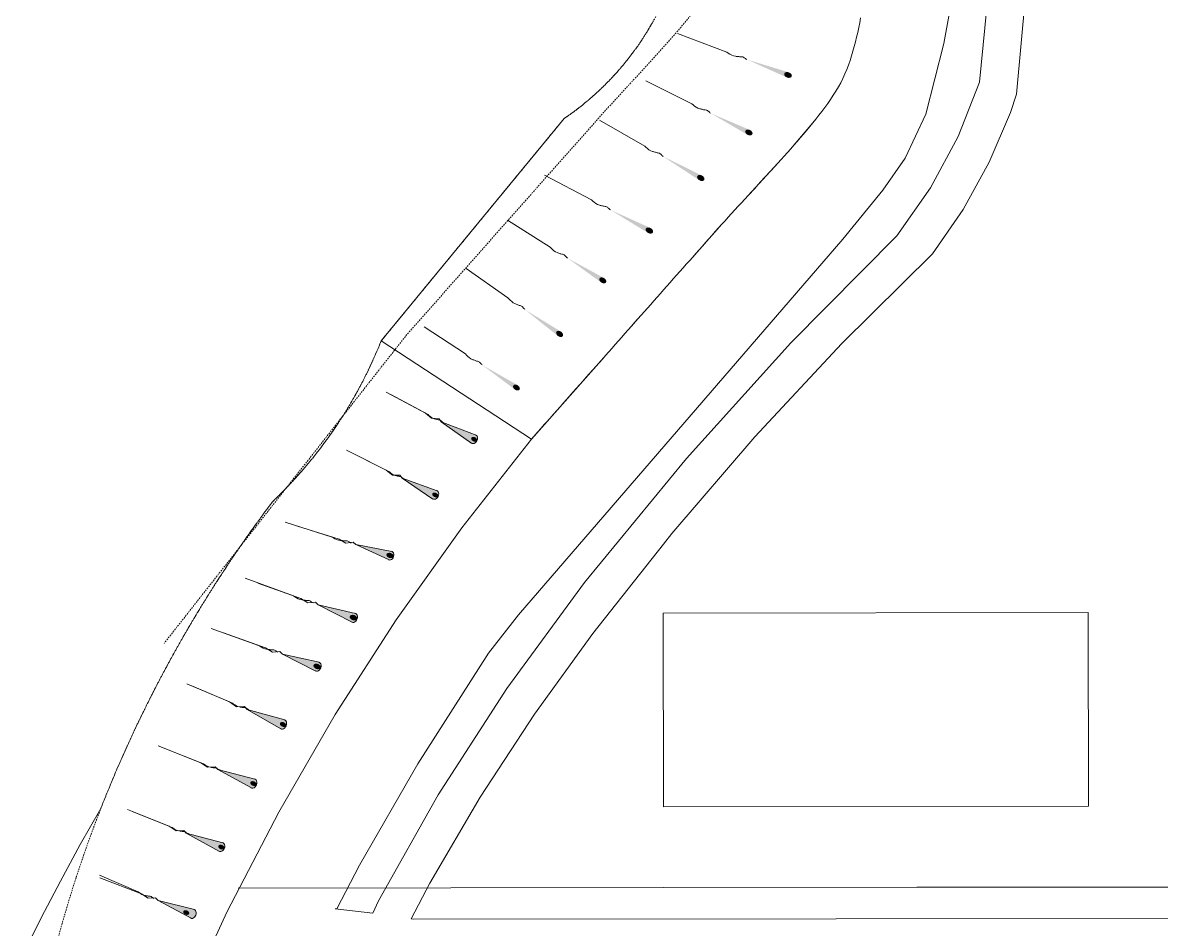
# Model space of a CAD drawing. Header units: millimetres. Extents: x 833924389 to 835767163, y 817400000 to 818811854.
# Drawn here: x 833957272 to 834027450, y 818152864 to 818208747 of the extents above; entities that cross this region are included whole.
import ezdxf

# ---------------------------------------------------------------- set-up
doc = ezdxf.new("R2010")
doc.units = ezdxf.units.MM
doc.header["$LTSCALE"] = 10
doc.header["$MEASUREMENT"] = 0
doc.linetypes.add('DGN Style 2', pattern=[15.39188, 9.235128, -6.156752])
doc.layers.add('01_Base_Plan', color=5, linetype='Continuous', lineweight=5)

# ---------------------------------------------------------------- blocks, each defined once
blk = doc.blocks.new('SLOPE_2')
at = {"linetype": 'ByBlock', "lineweight": -2}
h = blk.add_hatch(color=0, dxfattribs=at)
edge = h.paths.add_edge_path()
edge.add_ellipse((0.3, 0.005), major_axis=(0, 0.41), ratio=0.731707, start_angle=358.84129, end_angle=551.22432)
edge.add_line((0.358, -0.397), (3.584, 0.004))
edge.add_line((3.584, 0.004), (0.349, 0.41))
edge.add_line((0.349, 0.41), (0.306, 0.415))
at = {"color": 0, "linetype": 'ByBlock', "lineweight": -2}
for p, q in [((3.584, 0.004), (0.3, 0.416)), ((0.3, -0.404), (3.584, 0.004)), ((3.584, 0.004), (3.884, -0.136)), ((3.884, -0.136), (4.484, 0.144)), ((4.484, 0.144), (5.184, 0.004)), ((5.184, 0.004), (9.132, 0.004))]:
    blk.add_line(p, q, dxfattribs=at)
blk.add_ellipse((0.3, 0.005), major_axis=(0, 0.41), ratio=0.731707, start_param=6.120326, end_param=9.620679, dxfattribs=at)

msp = doc.modelspace()

# ---------------------------------------------------------------- hatches: boundary and pattern name
at = {"layer": '01_Base_Plan'}
h = msp.add_hatch(color=256, dxfattribs=at)
edge = h.paths.add_edge_path()
edge.add_ellipse((834004444, 818205529), major_axis=(-231, 87), ratio=0.683333, start_angle=0, end_angle=360)
h = msp.add_hatch(color=256, dxfattribs=at)
edge = h.paths.add_edge_path()
edge.add_ellipse((834002032, 818201984), major_axis=(-216, 108), ratio=0.683333, start_angle=0, end_angle=360)
h = msp.add_hatch(color=256, dxfattribs=at)
edge = h.paths.add_edge_path()
edge.add_ellipse((833999066, 818199180), major_axis=(-212, 121), ratio=0.683333, start_angle=0, end_angle=360)
h = msp.add_hatch(color=256, dxfattribs=at)
edge = h.paths.add_edge_path()
edge.add_ellipse((833995899, 818195939), major_axis=(-219, 116), ratio=0.683333, start_angle=0, end_angle=360)
h = msp.add_hatch(color=256, dxfattribs=at)
edge = h.paths.add_edge_path()
edge.add_ellipse((833993026, 818192865), major_axis=(-199, 126), ratio=0.683333, start_angle=0, end_angle=360)
h = msp.add_hatch(color=256, dxfattribs=at)
edge = h.paths.add_edge_path()
edge.add_ellipse((833990365, 818189565), major_axis=(-196, 137), ratio=0.683333, start_angle=0, end_angle=360)
h = msp.add_hatch(color=256, dxfattribs=at)
edge = h.paths.add_edge_path()
edge.add_ellipse((833987703, 818186262), major_axis=(-193, 127), ratio=0.683333, start_angle=0, end_angle=360)
h = msp.add_hatch(color=256, dxfattribs=at)
edge = h.paths.add_edge_path()
edge.add_ellipse((833985095, 818183069), major_axis=(-175, 94), ratio=0.683333, start_angle=0, end_angle=360)
h = msp.add_hatch(color=256, dxfattribs=at)
edge = h.paths.add_edge_path()
edge.add_ellipse((833982695, 818179638), major_axis=(-176, 89), ratio=0.683333, start_angle=0, end_angle=360)
h = msp.add_hatch(color=256, dxfattribs=at)
edge = h.paths.add_edge_path()
edge.add_ellipse((833979911, 818175907), major_axis=(-219, 70), ratio=0.683333, start_angle=0, end_angle=360)
h = msp.add_hatch(color=256, dxfattribs=at)
edge = h.paths.add_edge_path()
edge.add_ellipse((833977657, 818172075), major_axis=(-227, 82), ratio=0.683333, start_angle=0, end_angle=360)
h = msp.add_hatch(color=256, dxfattribs=at)
edge = h.paths.add_edge_path()
edge.add_ellipse((833975416, 818169065), major_axis=(-222, 80), ratio=0.683333, start_angle=0, end_angle=360)
h = msp.add_hatch(color=256, dxfattribs=at)
edge = h.paths.add_edge_path()
edge.add_ellipse((833973315, 818165487), major_axis=(-191, 81), ratio=0.683333, start_angle=0, end_angle=360)
h = msp.add_hatch(color=256, dxfattribs=at)
edge = h.paths.add_edge_path()
edge.add_ellipse((833971490, 818161846), major_axis=(-189, 75), ratio=0.683333, start_angle=0, end_angle=360)
h = msp.add_hatch(color=256, dxfattribs=at)
edge = h.paths.add_edge_path()
edge.add_ellipse((833969513, 818157925), major_axis=(-187, 75), ratio=0.683333, start_angle=0, end_angle=360)
h = msp.add_hatch(color=256, dxfattribs=at)
edge = h.paths.add_edge_path()
edge.add_ellipse((833967348, 818153893), major_axis=(-182, 78), ratio=0.683333, start_angle=0, end_angle=360)

# ---------------------------------------------------------------- linework, layer by layer
for p, q in [((834000682, 818206941), (833997641, 818208081)), ((833998522, 818203750), (833995684, 818205177)), ((833995617, 818201149), (833992829, 818202740)), ((834004808, 818201206), (834005968, 818202578)), ((834002218, 818198354), (834004012, 818200309)), ((833992328, 818197827), (833989441, 818199352)), ((833989780, 818194915), (833987155, 818196572)), ((833987180, 818191797), (833984604, 818193602)), ((833984558, 818188332), (833982015, 818190005)), ((833988625, 818183074), (833979367, 818189139)), ((833988625, 818183074), (833993089, 818188118)), ((833982252, 818184597), (833979953, 818185833)), ((833979833, 818181089), (833977519, 818182262)), ((833976340, 818177044), (833973453, 818177963)), ((833973964, 818173415), (833970979, 818174497)), ((833971805, 818170364), (833968885, 818171414)), ((833970201, 818166803), (833967684, 818167866)), ((833968415, 818163065), (833965929, 818164050)), ((833996760, 818160415), (834022956, 818160443)), ((833966477, 818159144), (833964022, 818160129)), ((833964389, 818155170), (833961997, 818156202))]:
    msp.add_line(p, q, dxfattribs=at)
at = {"layer": '01_Base_Plan', "linetype": 'DGN Style 2', "flags": 128}
for points in [[(834000917, 818265580), (834000819, 818263207), (834000122, 818251136), (833999704, 818226108), (833999759, 818225340), (833999786, 818224997), (833999813, 818224664), (833999840, 818224342), (833999867, 818224030), (833999893, 818223729), (833999918, 818223439), (833999942, 818223159), (833999964, 818222890), (833999984, 818222632), (834000002, 818222384), (834000019, 818222147), (834000033, 818221921), (834000044, 818221705), (834000053, 818221500), (834000060, 818221306), (834000065, 818221105), (834000068, 818220875), (834000070, 818220630), (834000071, 818220384), (834000071, 818220138), (834000070, 818219892), (834000067, 818219646), (834000062, 818219400), (834000057, 818219153), (834000050, 818218907), (834000041, 818218661), (834000032, 818218415), (834000021, 818218169), (834000008, 818217923), (833999995, 818217677), (833999980, 818217432), (833999964, 818217186), (833999946, 818216941), (833999927, 818216699), (833999908, 818216460), (833999886, 818216224), (833999864, 818215986), (833999840, 818215749), (833999814, 818215511), (833999787, 818215273), (833999758, 818215035), (833999728, 818214796), (833999696, 818214557), (833999663, 818214319), (833999629, 818214080), (833999593, 818213841), (833999555, 818213602), (833999516, 818213364), (833999476, 818213125), (833999435, 818212887), (833999387, 818212624), (833999332, 818212320), (833999276, 818212008), (833999224, 818211713), (833999174, 818211435), (833999127, 818211174), (833999081, 818210932), (833999038, 818210707), (833998996, 818210501), (833998956, 818210314), (833998918, 818210146), (833998883, 818209998), (833998850, 818209869), (833998820, 818209761), (833998799, 818209690), (833998793, 818209682), (833998736, 818209600), (833998662, 818209498), (833998570, 818209376), (833998462, 818209237), (833998338, 818209080), (833998200, 818208909), (833998053, 818208731), (833997902, 818208549), (833997748, 818208366), (833997590, 818208181), (833997429, 818207993), (833997264, 818207803), (833997096, 818207612), (833996924, 818207418), (833996749, 818207221), (833996571, 818207023), (833996389, 818206822), (833996204, 818206619), (833996016, 818206413), (833995826, 818206205), (833995632, 818205994), (833995435, 818205781), (833995236, 818205566), (833995034, 818205347), (833994829, 818205126), (833994622, 818204902), (833994413, 818204675), (833994201, 818204445), (833993987, 818204212), (833993771, 818203976), (833993553, 818203737), (833993333, 818203494), (833993111, 818203249), (833992889, 818203000), (833992676, 818202761), (833992474, 818202534), (833992274, 818202309), (833992074, 818202084), (833991874, 818201859), (833991675, 818201634), (833991475, 818201409), (833991275, 818201184), (833991075, 818200959), (833990876, 818200734), (833990676, 818200509), (833990476, 818200284), (833990277, 818200059), (833990077, 818199833), (833989878, 818199608), (833989678, 818199383), (833989479, 818199158), (833989280, 818198933), (833989080, 818198708), (833988881, 818198483), (833988682, 818198258), (833988482, 818198033), (833988283, 818197808), (833988084, 818197584), (833987885, 818197359), (833987686, 818197134), (833987487, 818196909), (833987287, 818196684), (833987088, 818196459), (833986889, 818196234), (833986690, 818196009), (833986491, 818195784), (833986292, 818195560), (833986094, 818195335), (833985895, 818195110), (833985696, 818194885), (833985497, 818194661), (833985298, 818194436), (833985099, 818194211), (833984900, 818193987), (833984702, 818193762), (833984503, 818193537), (833984304, 818193313), (833984105, 818193088), (833983907, 818192864), (833983708, 818192639), (833983509, 818192414), (833983311, 818192190), (833983112, 818191966), (833982913, 818191741), (833982715, 818191517), (833982516, 818191292), (833982317, 818191068), (833982119, 818190844), (833981920, 818190619), (833981722, 818190395), (833981523, 818190171), (833980932, 818189503), (833965979, 818170481)], [(833972440, 818178916), (833972470, 818178956), (833972500, 818178996), (833972530, 818179036), (833972560, 818179076), (833972591, 818179116), (833972621, 818179156), (833972651, 818179196), (833972681, 818179236), (833972747, 818179299), (833972783, 818179333), (833972819, 818179368), (833972854, 818179403), (833972890, 818179438), (833972926, 818179473), (833972962, 818179508), (833972997, 818179543), (833973033, 818179578), (833973068, 818179613), (833973104, 818179648), (833973139, 818179684), (833973175, 818179719), (833973210, 818179755), (833973245, 818179790), (833973280, 818179826), (833973315, 818179861), (833973350, 818179897), (833973385, 818179933), (833973420, 818179969), (833973455, 818180004), (833973490, 818180040), (833973524, 818180076), (833973559, 818180112), (833973594, 818180149), (833973628, 818180185), (833973663, 818180221), (833973697, 818180257), (833973731, 818180294), (833973765, 818180330), (833973800, 818180367), (833973834, 818180403), (833973868, 818180440), (833973902, 818180476), (833973936, 818180513), (833973969, 818180550), (833974003, 818180587), (833974037, 818180624), (833974071, 818180661), (833974104, 818180698), (833974138, 818180735), (833974171, 818180772), (833974205, 818180809), (833974238, 818180847), (833974271, 818180884), (833974304, 818180921), (833974337, 818180959), (833974371, 818180996), (833974404, 818181034), (833974436, 818181072), (833974469, 818181109), (833974502, 818181147), (833974535, 818181185), (833974567, 818181223), (833974600, 818181261), (833974633, 818181299), (833974665, 818181337), (833974697, 818181375), (833974730, 818181413), (833974762, 818181451), (833974794, 818181489), (833974826, 818181528), (833974858, 818181566), (833974890, 818181604), (833974922, 818181643), (833974954, 818181682), (833974986, 818181720), (833975017, 818181759), (833975049, 818181798), (833975081, 818181836), (833975112, 818181875), (833975144, 818181914), (833975175, 818181953), (833975206, 818181992), (833975237, 818182031), (833975268, 818182070), (833975300, 818182109), (833975331, 818182149), (833975362, 818182188), (833975392, 818182227), (833975423, 818182267), (833975454, 818182306), (833975485, 818182346), (833975515, 818182385), (833975546, 818182425), (833975576, 818182464), (833975606, 818182504), (833975637, 818182544), (833975667, 818182584), (833975697, 818182624), (833975727, 818182664), (833975757, 818182704), (833975787, 818182744), (833975817, 818182784), (833975847, 818182824), (833975877, 818182864), (833975906, 818182904), (833975936, 818182945), (833975965, 818182985), (833975995, 818183025), (833976024, 818183066), (833976053, 818183106), (833976083, 818183147), (833976112, 818183187), (833976141, 818183228), (833976170, 818183269), (833976199, 818183310), (833976228, 818183350), (833976257, 818183391), (833976285, 818183432), (833976314, 818183473), (833976342, 818183514), (833976371, 818183555), (833976399, 818183597), (833976428, 818183638), (833976456, 818183679), (833976484, 818183720), (833976512, 818183762), (833976540, 818183803), (833976568, 818183844), (833976596, 818183886), (833976624, 818183927), (833976652, 818183969), (833976680, 818184011), (833976707, 818184052), (833976735, 818184094), (833976762, 818184136), (833976790, 818184178), (833976817, 818184220), (833976844, 818184261), (833976871, 818184303), (833976898, 818184345), (833976925, 818184388), (833976952, 818184430), (833976979, 818184472), (833977006, 818184514), (833977033, 818184556), (833977059, 818184599), (833977086, 818184641), (833977112, 818184683), (833977139, 818184726), (833977165, 818184768), (833977191, 818184811), (833977218, 818184853), (833977244, 818184896), (833977270, 818184939), (833977296, 818184982), (833977322, 818185024), (833977347, 818185067), (833977373, 818185110), (833977399, 818185153), (833977424, 818185196), (833977450, 818185239), (833977475, 818185282), (833977501, 818185325), (833977526, 818185368), (833977551, 818185411), (833977576, 818185455), (833977601, 818185498), (833977626, 818185541), (833977651, 818185585), (833977676, 818185628), (833977701, 818185671), (833977725, 818185715), (833977750, 818185758), (833977774, 818185802), (833977799, 818185846), (833977823, 818185889), (833977847, 818185933), (833977872, 818185977), (833977896, 818186021), (833977920, 818186064), (833977944, 818186108), (833977968, 818186152), (833977991, 818186196), (833978015, 818186240), (833978039, 818186284), (833978062, 818186328), (833978086, 818186373), (833978109, 818186417), (833978133, 818186461), (833978156, 818186505), (833978179, 818186550), (833978202, 818186594), (833978225, 818186638), (833978248, 818186683), (833978271, 818186727), (833978294, 818186772), (833978316, 818186816), (833978339, 818186861), (833978361, 818186906), (833978384, 818186950), (833978406, 818186995), (833978429, 818187040), (833978451, 818187084), (833978473, 818187129), (833978495, 818187174), (833978517, 818187219), (833978539, 818187264), (833978561, 818187309), (833978582, 818187354), (833978604, 818187399), (833978626, 818187444), (833978647, 818187489), (833978669, 818187535), (833978690, 818187580), (833978711, 818187625), (833978732, 818187670), (833978753, 818187716), (833978774, 818187761), (833978795, 818187806), (833978816, 818187852), (833978837, 818187897), (833978858, 818187943), (833978878, 818187988), (833978899, 818188034), (833978919, 818188080), (833978940, 818188125), (833978960, 818188171), (833978980, 818188217), (833979000, 818188263), (833979020, 818188308), (833979040, 818188354), (833979060, 818188400), (833979080, 818188446), (833979100, 818188492), (833979119, 818188538), (833979139, 818188584), (833979158, 818188630), (833979178, 818188676), (833979197, 818188722), (833979216, 818188768), (833979235, 818188815), (833979254, 818188861), (833979273, 818188907), (833979292, 818188953), (833979311, 818189000), (833979330, 818189046), (833979348, 818189092), (833979367, 818189139), (833990644, 818202844), (833990727, 818202900), (833990768, 818202928), (833990809, 818202957), (833990850, 818202986), (833990891, 818203014), (833990932, 818203043), (833990972, 818203072), (833991013, 818203101), (833991054, 818203131), (833991094, 818203160), (833991134, 818203189), (833991175, 818203219), (833991215, 818203249), (833991255, 818203279), (833991295, 818203308), (833991335, 818203338), (833991375, 818203369), (833991415, 818203399), (833991455, 818203429), (833991494, 818203460), (833991534, 818203490), (833991573, 818203521), (833991613, 818203552), (833991652, 818203583), (833991691, 818203614), (833991730, 818203645), (833991769, 818203676), (833991808, 818203708), (833991847, 818203739), (833991886, 818203771), (833991924, 818203802), (833991963, 818203834), (833992002, 818203866), (833992040, 818203898), (833992078, 818203930), (833992116, 818203962), (833992155, 818203995), (833992193, 818204027), (833992231, 818204060), (833992268, 818204092), (833992306, 818204125), (833992344, 818204158), (833992381, 818204191), (833992419, 818204224), (833992456, 818204257), (833992494, 818204291), (833992531, 818204324), (833992568, 818204358), (833992605, 818204391), (833992642, 818204425), (833992679, 818204459), (833992715, 818204493), (833992752, 818204527), (833992788, 818204561), (833992825, 818204595), (833992861, 818204630), (833992897, 818204664), (833992934, 818204699), (833992970, 818204733), (833993006, 818204768), (833993041, 818204803), (833993077, 818204838), (833993113, 818204873), (833993148, 818204908), (833993184, 818204943), (833993219, 818204979), (833993254, 818205014), (833993290, 818205050), (833993325, 818205085), (833993360, 818205121), (833993394, 818205157), (833993429, 818205193), (833993464, 818205229), (833993498, 818205265), (833993533, 818205301), (833993567, 818205338), (833993601, 818205374), (833993635, 818205411), (833993669, 818205447), (833993703, 818205484), (833993737, 818205521), (833993771, 818205558), (833993804, 818205595), (833993838, 818205632), (833993871, 818205669), (833993905, 818205706), (833993938, 818205744), (833993971, 818205781), (833994004, 818205819), (833994037, 818205857), (833994070, 818205894), (833994102, 818205932), (833994135, 818205970), (833994167, 818206008), (833994200, 818206046), (833994232, 818206085), (833994264, 818206123), (833994296, 818206161), (833994328, 818206200), (833994360, 818206238), (833994391, 818206277), (833994423, 818206316), (833994454, 818206355), (833994486, 818206394), (833994517, 818206433), (833994548, 818206472), (833994579, 818206511), (833994610, 818206550), (833994641, 818206590), (833994671, 818206629), (833994702, 818206669), (833994732, 818206709), (833994763, 818206748), (833994793, 818206788), (833994823, 818206828), (833994853, 818206868), (833994883, 818206908), (833994913, 818206948), (833994942, 818206988), (833994972, 818207029), (833995001, 818207069), (833995031, 818207110), (833995060, 818207150), (833995089, 818207191), (833995118, 818207232), (833995147, 818207273), (833995176, 818207313), (833995204, 818207354), (833995233, 818207395), (833995261, 818207437), (833995290, 818207478), (833995318, 818207519), (833995346, 818207561), (833995374, 818207602), (833995402, 818207644), (833995429, 818207685), (833995457, 818207727), (833995484, 818207769), (833995512, 818207811), (833995539, 818207852), (833995566, 818207894), (833995593, 818207937), (833995620, 818207979), (833995647, 818208021), (833995673, 818208063), (833995700, 818208106), (833995726, 818208148), (833995752, 818208191), (833995779, 818208233), (833995805, 818208276), (833995830, 818208319), (833995856, 818208362), (833995882, 818208405), (833995907, 818208448), (833995933, 818208491), (833995958, 818208534), (833995983, 818208577), (833996008, 818208620), (833996033, 818208663), (833996058, 818208707), (833996083, 818208750), (833996107, 818208794), (833996132, 818208838), (833996156, 818208881), (833996180, 818208925), (833996204, 818208969), (833996228, 818209013), (833996252, 818209057), (833996276, 818209101), (833996300, 818209145), (833996323, 818209189), (833996346, 818209233), (833996370, 818209277), (833996393, 818209322), (833996416, 818209366), (833996438, 818209411), (833996461, 818209455), (833996484, 818209500), (833996506, 818209545), (833996528, 818209589), (833996551, 818209634), (833996573, 818209679), (833996595, 818209724), (833996616, 818209769), (833996638, 818209814), (833996660, 818209859), (833996681, 818209904), (833996702, 818209949), (833996724, 818209995), (833996745, 818210040), (833996765, 818210086), (833996786, 818210131), (833996807, 818210177), (833996827, 818210222), (833996848, 818210268), (833996868, 818210314), (833996888, 818210359), (833996908, 818210405), (833996928, 818210451), (833996948, 818210497), (833996968, 818210543), (833996987, 818210589), (833997006, 818210635), (833997026, 818210681), (833997045, 818210727), (833997064, 818210774), (833997083, 818210820), (833997101, 818210866), (833997120, 818210913), (833997138, 818210959), (833997157, 818211006), (833997175, 818211052), (833997193, 818211099), (833997211, 818211146), (833997229, 818211192), (833997246, 818211239), (833997264, 818211286), (833997281, 818211333), (833997298, 818211380), (833997315, 818211427), (833997332, 818211474), (833997349, 818211521), (833997366, 818211568), (833997383, 818211615), (833997399, 818211662), (833997415, 818211710), (833997432, 818211757), (833997448, 818211804), (833997464, 818211852), (833997479, 818211899), (833997495, 818211947), (833997511, 818211994), (833997526, 818212042), (833997541, 818212089), (833997556, 818212137), (833997571, 818212185), (833997586, 818212232), (833997601, 818212280), (833997615, 818212328), (833997630, 818212376), (833997644, 818212424), (833997658, 818212472), (833997672, 818212520), (833997686, 818212568), (833997700, 818212616), (833997714, 818212664), (833997727, 818212712), (833997741, 818212760), (833997754, 818212809)], [(833962080, 818160299), (833962105, 818160364), (833962124, 818160411), (833962142, 818160457), (833962160, 818160504), (833962179, 818160550), (833962197, 818160597), (833962215, 818160643), (833962234, 818160690), (833962252, 818160736), (833962271, 818160783), (833962289, 818160829), (833962308, 818160876), (833962327, 818160922), (833962345, 818160968), (833962364, 818161015), (833962383, 818161061), (833962401, 818161107), (833962420, 818161154), (833962439, 818161200), (833962458, 818161246), (833962477, 818161293), (833962496, 818161339), (833962514, 818161385), (833962533, 818161432), (833962552, 818161478), (833962571, 818161524), (833962590, 818161570), (833962609, 818161617), (833962629, 818161663), (833962648, 818161709), (833962667, 818161755), (833962686, 818161801), (833962705, 818161848), (833962724, 818161894), (833962744, 818161940), (833962763, 818161986), (833962782, 818162032), (833962802, 818162078), (833962821, 818162124), (833962840, 818162170), (833962860, 818162217), (833962879, 818162263), (833962899, 818162309), (833962918, 818162355), (833962938, 818162401), (833962957, 818162447), (833962977, 818162493), (833962997, 818162539), (833963016, 818162585), (833963036, 818162631), (833963056, 818162677), (833963075, 818162722), (833963095, 818162768), (833963115, 818162814), (833963135, 818162860), (833963155, 818162906), (833963175, 818162952), (833963195, 818162998), (833963214, 818163044), (833963234, 818163089), (833963254, 818163135), (833963274, 818163181), (833963295, 818163227), (833963315, 818163273), (833963335, 818163318), (833963355, 818163364), (833963375, 818163410), (833963395, 818163456), (833963416, 818163501), (833963436, 818163547), (833963456, 818163593), (833963476, 818163639), (833963497, 818163684), (833963517, 818163730), (833963538, 818163775), (833963558, 818163821), (833963578, 818163867), (833963599, 818163912), (833963620, 818163958), (833963640, 818164004), (833963661, 818164049), (833963681, 818164095), (833963702, 818164140), (833963723, 818164186), (833963743, 818164231), (833963764, 818164277), (833963785, 818164322), (833963806, 818164368), (833963826, 818164413), (833963847, 818164459), (833963868, 818164504), (833963889, 818164549), (833963910, 818164595), (833963931, 818164640), (833963952, 818164686), (833963973, 818164731), (833963994, 818164776), (833964015, 818164822), (833964036, 818164867), (833964057, 818164912), (833964078, 818164958), (833964100, 818165003), (833964121, 818165048), (833964142, 818165094), (833964163, 818165139), (833964185, 818165184), (833964206, 818165229), (833964227, 818165274), (833964249, 818165320), (833964270, 818165365), (833964291, 818165410), (833964313, 818165455), (833964334, 818165500), (833964356, 818165545), (833964378, 818165591), (833964399, 818165636), (833964421, 818165681), (833964442, 818165726), (833964464, 818165771), (833964486, 818165816), (833964507, 818165861), (833964529, 818165906), (833964551, 818165951), (833964573, 818165996), (833964595, 818166041), (833964616, 818166086), (833964638, 818166131), (833964660, 818166176), (833964682, 818166221), (833964704, 818166266), (833964726, 818166311), (833964748, 818166355), (833964770, 818166400), (833964792, 818166445), (833964815, 818166490), (833964837, 818166535), (833964859, 818166580), (833964881, 818166624), (833964903, 818166669), (833964926, 818166714), (833964948, 818166759), (833964970, 818166803), (833964992, 818166848), (833965015, 818166893), (833965037, 818166938), (833965060, 818166982), (833965082, 818167027), (833965105, 818167072), (833965127, 818167116), (833965150, 818167161), (833965172, 818167206), (833965195, 818167250), (833965217, 818167295), (833965240, 818167339), (833965263, 818167384), (833965286, 818167428), (833965308, 818167473), (833965331, 818167517), (833965354, 818167562), (833965377, 818167606), (833965400, 818167651), (833965422, 818167695), (833965445, 818167740), (833965468, 818167784), (833965491, 818167829), (833965514, 818167873), (833965537, 818167917), (833965560, 818167962), (833965583, 818168006), (833965606, 818168051), (833965630, 818168095), (833965653, 818168139), (833965676, 818168183), (833965699, 818168228), (833965722, 818168272), (833965746, 818168316), (833965769, 818168360), (833965792, 818168405), (833965816, 818168449), (833965839, 818168493), (833965862, 818168537), (833965886, 818168581), (833965909, 818168626), (833965933, 818168670), (833965956, 818168714), (833965980, 818168758), (833966003, 818168802), (833966027, 818168846), (833966051, 818168890), (833966074, 818168934), (833966098, 818168978), (833966122, 818169022), (833966145, 818169066), (833966169, 818169110), (833966193, 818169154), (833966217, 818169198), (833966241, 818169242), (833966265, 818169286), (833966288, 818169330), (833966312, 818169374), (833966336, 818169418), (833966360, 818169462), (833966384, 818169506), (833966408, 818169549), (833966432, 818169593), (833966457, 818169637), (833966481, 818169681), (833966505, 818169725), (833966529, 818169768), (833966553, 818169812), (833966577, 818169856), (833966602, 818169900), (833966626, 818169943), (833966650, 818169987), (833966675, 818170031), (833966699, 818170074), (833966723, 818170118), (833966748, 818170162), (833966772, 818170205), (833966797, 818170249), (833966821, 818170292), (833966846, 818170336), (833966870, 818170379), (833966895, 818170423), (833966920, 818170466), (833966944, 818170510), (833966969, 818170553), (833966994, 818170597), (833967018, 818170640), (833967043, 818170684), (833967068, 818170727), (833967093, 818170771), (833967118, 818170814), (833967143, 818170857), (833967167, 818170901), (833967192, 818170944), (833967217, 818170987), (833967242, 818171031), (833967267, 818171074), (833967292, 818171117), (833967317, 818171161), (833967342, 818171204), (833967368, 818171247), (833967393, 818171290), (833967418, 818171334), (833967443, 818171377), (833967468, 818171420), (833967494, 818171463), (833967519, 818171506), (833967544, 818171549), (833967569, 818171592), (833967595, 818171636), (833967620, 818171679), (833967646, 818171722), (833967671, 818171765), (833967697, 818171808), (833967722, 818171851), (833967748, 818171894), (833967773, 818171937), (833967799, 818171980), (833967824, 818172023), (833967850, 818172066), (833967876, 818172109), (833967901, 818172151), (833967927, 818172194), (833967953, 818172237), (833967978, 818172280), (833968004, 818172323), (833968030, 818172366), (833968056, 818172408), (833968082, 818172451), (833968108, 818172494), (833968134, 818172537), (833968160, 818172580), (833968185, 818172622), (833968211, 818172665), (833968238, 818172708), (833968264, 818172750), (833968290, 818172793), (833968316, 818172836), (833968342, 818172878), (833968368, 818172921), (833968394, 818172963), (833968421, 818173006), (833968447, 818173049), (833968473, 818173091), (833968499, 818173134), (833968526, 818173176), (833968552, 818173219), (833968578, 818173261), (833968605, 818173304), (833968631, 818173346), (833968658, 818173388), (833968684, 818173431), (833968711, 818173473), (833968737, 818173516), (833968764, 818173558), (833968790, 818173600), (833968817, 818173643), (833968844, 818173685), (833968870, 818173727), (833968897, 818173769), (833968924, 818173812), (833968951, 818173854), (833968977, 818173896), (833969004, 818173938), (833969031, 818173981), (833969058, 818174023), (833969085, 818174065), (833969112, 818174107), (833969139, 818174149), (833969165, 818174191), (833969192, 818174233), (833969220, 818174275), (833969247, 818174318), (833969274, 818174360), (833969301, 818174402), (833969328, 818174444), (833969355, 818174486), (833969382, 818174528), (833969409, 818174569), (833969437, 818174611), (833969464, 818174653), (833969491, 818174695), (833969518, 818174737), (833969546, 818174779), (833969573, 818174821), (833969601, 818174863), (833969628, 818174904), (833969655, 818174946), (833969683, 818174988), (833969710, 818175030), (833969738, 818175072), (833969765, 818175113), (833969793, 818175155), (833969821, 818175197), (833969848, 818175238), (833969876, 818175280), (833969904, 818175322), (833969931, 818175363), (833969959, 818175405), (833969987, 818175446), (833970015, 818175488), (833970042, 818175530), (833970070, 818175571), (833970098, 818175613), (833970126, 818175654), (833970154, 818175696), (833970182, 818175737), (833970210, 818175779), (833970238, 818175820), (833970266, 818175861), (833970294, 818175903), (833970322, 818175944), (833970350, 818175986), (833970378, 818176027), (833970406, 818176068), (833970434, 818176110), (833970463, 818176151), (833970491, 818176192), (833970519, 818176233), (833970547, 818176275), (833970576, 818176316), (833970604, 818176357), (833970632, 818176398), (833970661, 818176439), (833970689, 818176480), (833970718, 818176522), (833970746, 818176563), (833970774, 818176604), (833970803, 818176645), (833970832, 818176686), (833970860, 818176727), (833970889, 818176768), (833970917, 818176809), (833970946, 818176850), (833970975, 818176891), (833971003, 818176932), (833971032, 818176973), (833971061, 818177014), (833971090, 818177055), (833971118, 818177096), (833971147, 818177136), (833971176, 818177177), (833971205, 818177218), (833971234, 818177259), (833971263, 818177300), (833971292, 818177340), (833971321, 818177381), (833971350, 818177422), (833971379, 818177463), (833971408, 818177503), (833971437, 818177544), (833971466, 818177585), (833971495, 818177625), (833971524, 818177666), (833971553, 818177707), (833971582, 818177747), (833971612, 818177788), (833971641, 818177828), (833971670, 818177869), (833971700, 818177909), (833971729, 818177950), (833971758, 818177990), (833971788, 818178031), (833971817, 818178071), (833971846, 818178112), (833971876, 818178152), (833971905, 818178192), (833971935, 818178233), (833971964, 818178273), (833971994, 818178313), (833972024, 818178354), (833972053, 818178394), (833972083, 818178434), (833972112, 818178474), (833972142, 818178515), (833972172, 818178555), (833972202, 818178595), (833972231, 818178635), (833972261, 818178675), (833972291, 818178716), (833972321, 818178756), (833972351, 818178796), (833972381, 818178836), (833972411, 818178876), (833972440, 818178916)]]:
    msp.add_lwpolyline(points, dxfattribs=at)
at = {"layer": '01_Base_Plan', "flags": 128}
for points in [[(834029322, 818262216), (834026669, 818259324), (834024136, 818255682), (834022908, 818253617), (834021972, 818251403), (834021348, 818249082), (834021046, 818246698), (834021072, 818244295), (834020177, 818232300), (834019921, 818219639), (834018519, 818204346), (834018164, 818203221), (834016850, 818200156), (834015237, 818197237), (834013342, 818194492), (834007751, 818188973), (834002393, 818183226), (833997278, 818177262), (833996760, 818176606), (833992414, 818171092), (833988815, 818166132), (833985465, 818161001), (833982370, 818155712), (833981220, 818153504)], [(834014755, 818211306), (834014046, 818207474), (834012936, 818203109), (834011674, 818200390), (834010294, 818198430), (834007832, 818195402), (833987825, 818172242), (833985978, 818169885), (833981618, 818163056), (833978019, 818156820), (833976631, 818154131), (833976529, 818154131), (833978841, 818153860), (833979206, 818154609), (833982885, 818161144), (833987105, 818167703), (833991899, 818174231), (833998181, 818181883), (834004613, 818189009), (834011154, 818195620), (834013222, 818198563), (834014929, 818201732), (834016249, 818205082), (834016810, 818210750)], [(833966961, 818147595), (833969860, 818153913), (833973054, 818160087), (833976535, 818166103), (833980296, 818171948), (833984329, 818177610), (833988625, 818183074), (833989022, 818183523), (833989221, 818183747), (833989420, 818183972), (833989619, 818184196), (833990017, 818184646), (833990216, 818184870), (833990414, 818185095), (833990613, 818185320), (833990812, 818185544), (833991210, 818185994), (833991409, 818186218), (833991607, 818186443), (833991806, 818186668), (833992005, 818186892), (833992403, 818187342), (833992601, 818187566), (833992999, 818188016), (833993198, 818188240), (833993397, 818188465), (833993595, 818188690), (833993794, 818188914), (833994192, 818189364), (833994391, 818189588), (833994589, 818189813), (833994788, 818190037), (833995186, 818190487), (833995385, 818190711), (833995783, 818191161), (833995982, 818191385), (833996180, 818191610), (833996379, 818191834), (833996578, 818192059), (833996777, 818192283), (833996976, 818192508), (833997175, 818192732), (833997374, 818192957), (833997573, 818193181), (833997772, 818193406), (833997971, 818193630), (833998170, 818193855), (833998369, 818194079), (833998569, 818194304), (833998967, 818194752), (833999166, 818194977), (833999564, 818195425), (833999764, 818195650), (834000361, 818196322), (834000562, 818196546), (834000763, 818196769), (834000964, 818196991), (834001167, 818197213), (834001369, 818197435), (834001573, 818197656), (834001776, 818197877), (834001980, 818198097), (834002388, 818198539), (834002592, 818198759), (834003000, 818199201), (834003406, 818199643), (834004012, 818200309), (834004212, 818200533), (834004412, 818200756), (834004611, 818200981), (834004808, 818201206), (834005005, 818201432), (834005200, 818201659), (834005395, 818201887), (834005779, 818202347), (834005968, 818202578), (834006156, 818202811), (834006344, 818203047), (834006529, 818203286), (834006711, 818203528), (834006890, 818203774), (834007064, 818204022), (834007232, 818204275), (834007394, 818204530), (834007548, 818204790), (834007694, 818205052), (834007830, 818205319), (834007955, 818205589), (834008069, 818205862), (834008174, 818206140), (834008271, 818206420), (834008362, 818206704), (834008447, 818206990), (834008527, 818207278), (834008601, 818207569), (834008672, 818207862), (834008738, 818208156), (834008801, 818208451), (834008861, 818208747), (834008918, 818209045)], [(833973800, 818180367), (833973834, 818180403), (833973868, 818180440), (833973902, 818180476), (833973936, 818180513), (833973969, 818180550), (833974071, 818180661), (833974104, 818180698), (833974138, 818180735), (833974171, 818180772), (833974205, 818180809), (833974238, 818180847), (833974304, 818180921), (833974337, 818180959), (833974371, 818180996), (833974404, 818181034), (833974436, 818181072), (833974469, 818181109), (833974535, 818181185), (833974567, 818181223), (833974633, 818181299), (833974697, 818181375), (833974730, 818181413), (833974794, 818181489), (833974826, 818181528), (833974890, 818181604), (833974954, 818181682), (833974986, 818181720), (833975017, 818181759), (833975049, 818181798), (833975081, 818181836), (833975112, 818181875), (833975144, 818181914), (833975237, 818182031), (833975269, 818182070), (833975300, 818182109), (833975331, 818182149), (833975362, 818182188), (833975392, 818182227), (833975423, 818182267), (833975454, 818182306), (833975485, 818182346), (833975515, 818182385), (833975546, 818182425), (833975576, 818182464), (833975606, 818182504), (833975637, 818182544), (833975877, 818182864), (833975906, 818182904), (833975936, 818182945), (833975965, 818182985), (833975995, 818183025), (833976024, 818183066), (833976053, 818183106), (833976083, 818183147), (833976112, 818183188), (833976141, 818183228), (833976228, 818183351), (833976257, 818183391), (833976285, 818183432), (833976314, 818183473), (833976342, 818183514), (833976371, 818183555), (833976399, 818183597), (833976428, 818183638), (833976484, 818183720), (833976512, 818183762), (833976568, 818183844), (833976596, 818183886), (833976624, 818183927), (833976680, 818184011), (833976707, 818184052), (833976735, 818184094), (833976762, 818184136), (833976790, 818184178), (833976817, 818184220), (833976844, 818184261), (833976898, 818184345), (833976925, 818184388), (833977033, 818184556), (833977059, 818184599), (833977086, 818184641), (833977112, 818184683), (833977139, 818184726), (833977165, 818184768), (833977191, 818184811), (833977218, 818184853), (833977296, 818184982), (833977322, 818185024), (833977347, 818185067), (833977399, 818185153), (833977424, 818185196), (833977450, 818185239), (833977475, 818185282), (833977501, 818185325), (833977551, 818185411), (833977576, 818185455), (833977626, 818185541), (833977651, 818185585), (833977701, 818185671), (833977725, 818185715), (833977750, 818185758), (833977774, 818185802), (833977799, 818185846), (833977823, 818185889), (833977847, 818185933), (833977872, 818185977), (833977896, 818186021), (833977920, 818186064), (833977968, 818186152), (833977991, 818186196), (833978039, 818186284), (833978062, 818186328), (833978086, 818186373), (833978109, 818186417), (833978133, 818186461), (833978156, 818186505), (833978179, 818186550), (833978225, 818186638), (833978248, 818186683), (833978271, 818186727), (833978294, 818186772), (833978316, 818186816), (833978339, 818186861), (833978361, 818186906), (833978384, 818186950), (833978406, 818186995), (833978429, 818187040), (833978451, 818187084), (833978561, 818187309), (833978582, 818187354), (833978626, 818187444), (833978647, 818187489), (833978669, 818187535), (833978732, 818187670), (833978753, 818187716), (833978795, 818187806), (833978816, 818187852), (833978837, 818187897), (833978858, 818187943), (833978878, 818187988), (833978899, 818188034), (833978919, 818188080), (833978940, 818188125), (833979000, 818188263), (833979020, 818188308), (833979100, 818188492), (833979119, 818188538), (833979139, 818188584), (833979158, 818188630), (833979178, 818188676), (833979216, 818188768), (833979235, 818188815), (833979292, 818188953), (833979311, 818189000), (833979330, 818189046), (833979348, 818189092), (833979367, 818189139), (833990644, 818202844), (833990727, 818202900), (833990768, 818202928), (833990850, 818202986), (833990891, 818203014), (833990932, 818203043), (833990972, 818203072), (833991013, 818203101), (833991054, 818203131), (833991134, 818203189), (833991175, 818203219), (833991255, 818203279), (833991295, 818203308), (833991335, 818203338), (833991375, 818203369), (833991455, 818203429), (833991494, 818203460), (833991534, 818203490), (833991573, 818203521), (833991613, 818203552), (833991769, 818203676), (833991808, 818203708), (833991847, 818203739), (833991886, 818203771), (833991924, 818203802), (833992002, 818203866), (833992116, 818203962), (833992155, 818203995), (833992193, 818204027), (833992231, 818204060), (833992268, 818204092), (833992344, 818204158), (833992381, 818204191), (833992419, 818204224), (833992456, 818204257), (833992494, 818204291), (833992531, 818204324), (833992568, 818204358), (833992605, 818204391), (833992679, 818204459), (833992715, 818204493), (833992752, 818204527), (833992788, 818204561), (833992825, 818204595), (833992861, 818204630), (833992897, 818204664), (833992934, 818204699), (833992970, 818204733), (833993006, 818204768), (833993041, 818204803), (833993113, 818204873), (833993148, 818204908), (833993184, 818204943), (833993219, 818204979), (833993325, 818205085), (833993360, 818205121), (833993394, 818205157), (833993464, 818205229), (833993498, 818205265), (833993533, 818205301), (833993567, 818205338), (833993601, 818205374), (833993635, 818205411), (833993669, 818205447), (833993805, 818205595), (833993871, 818205669), (833993905, 818205706), (833993938, 818205744), (833993971, 818205781), (833994037, 818205857), (833994070, 818205894), (833994102, 818205932), (833994135, 818205970), (833994167, 818206008), (833994200, 818206046), (833994232, 818206085), (833994296, 818206161), (833994328, 818206200), (833994360, 818206238), (833994391, 818206277), (833994423, 818206316), (833994454, 818206355), (833994486, 818206394), (833994610, 818206550), (833994641, 818206590), (833994671, 818206629), (833994702, 818206669), (833994732, 818206709), (833994763, 818206748), (833994913, 818206948), (833994942, 818206988), (833994972, 818207029), (833995001, 818207069), (833995031, 818207110), (833995060, 818207150), (833995147, 818207273), (833995176, 818207313), (833995204, 818207354), (833995233, 818207395), (833995261, 818207437), (833995290, 818207478), (833995318, 818207519), (833995346, 818207561), (833995374, 818207602), (833995402, 818207644), (833995429, 818207685), (833995457, 818207727), (833995484, 818207769), (833995512, 818207811), (833995539, 818207852), (833995566, 818207894), (833995593, 818207937), (833995647, 818208021), (833995673, 818208063), (833995700, 818208106), (833995726, 818208148), (833995752, 818208191), (833995779, 818208233), (833995805, 818208276), (833995830, 818208319), (833995882, 818208405), (833995907, 818208448), (833995933, 818208491), (833996033, 818208663), (833996058, 818208707), (833996083, 818208750)], [(834008861, 818208747), (834008801, 818208451)], [(834008801, 818208451), (834008738, 818208156), (834008672, 818207862), (834008601, 818207569)], [(834008527, 818207278), (834008447, 818206990)], [(834008601, 818207569), (834008527, 818207278)], [(834001915, 818206479), (834001872, 818206507), (834001830, 818206535), (834001788, 818206563), (834001746, 818206591), (834001704, 818206619), (834001659, 818206640), (834001609, 818206648), (834001557, 818206649), (834001504, 818206649), (834001452, 818206652), (834001402, 818206659), (834001352, 818206665), (834001302, 818206672), (834001251, 818206678), (834001201, 818206685), (834001089, 818206711), (834000974, 818206757), (834000864, 818206816), (834000764, 818206879), (834000682, 818206941)], [(834008362, 818206704), (834008271, 818206420)], [(834008447, 818206990), (834008362, 818206704)], [(834008069, 818205862), (834007955, 818205589)], [(834008271, 818206420), (834008174, 818206140), (834008069, 818205862)], [(834007830, 818205319), (834007694, 818205052)], [(834007955, 818205589), (834007830, 818205319)], [(834007394, 818204530), (834007232, 818204275)], [(834007694, 818205052), (834007548, 818204790), (834007394, 818204530)], [(833999672, 818203172), (833999634, 818203204), (833999596, 818203235), (833999558, 818203267), (833999520, 818203299), (833999482, 818203331), (833999440, 818203355), (833999393, 818203368), (833999342, 818203375), (833999290, 818203380), (833999241, 818203389), (833999193, 818203400), (833999144, 818203412), (833999096, 818203424), (833999048, 818203435), (833999000, 818203447), (833998894, 818203484), (833998787, 818203541), (833998685, 818203610), (833998595, 818203682), (833998522, 818203750)], [(834007064, 818204022), (834006890, 818203774), (834006711, 818203528)], [(834007232, 818204275), (834007064, 818204022)], [(834006344, 818203047), (834006156, 818202811), (834005968, 818202578)], [(834006711, 818203528), (834006529, 818203286), (834006344, 818203047)], [(833996747, 818200504), (833996711, 818200538), (833996674, 818200572), (833996637, 818200606), (833996600, 818200640), (833996564, 818200674), (833996523, 818200701), (833996476, 818200717), (833996425, 818200727), (833996373, 818200735), (833996324, 818200746), (833996276, 818200760), (833996228, 818200774), (833996180, 818200789), (833996132, 818200803), (833996084, 818200817), (833995978, 818200860), (833995873, 818200923), (833995775, 818200998), (833995687, 818201076), (833995617, 818201149)], [(834004808, 818201206), (834004611, 818200981), (834004412, 818200756), (834004212, 818200533), (834004012, 818200309)], [(834002218, 818198354), (834002184, 818198318), (834001980, 818198097), (834001776, 818197877), (834001573, 818197656), (834001369, 818197435), (834001167, 818197213)], [(833993498, 818197208), (833993460, 818197242), (833993421, 818197275), (833993383, 818197309), (833993344, 818197342), (833993306, 818197376), (833993264, 818197402), (833993215, 818197416), (833993163, 818197424), (833993111, 818197431), (833993060, 818197440), (833993010, 818197453), (833992961, 818197466), (833992912, 818197479), (833992862, 818197492), (833992813, 818197505), (833992705, 818197546), (833992596, 818197606), (833992493, 818197679), (833992402, 818197755), (833992328, 818197827)], [(834000763, 818196769), (834000562, 818196546), (834000361, 818196322)], [(834001167, 818197213), (834000964, 818196991), (834000763, 818196769)], [(834000361, 818196322), (834000162, 818196098), (833999963, 818195874), (833999764, 818195650), (833999564, 818195425), (833999365, 818195201), (833999166, 818194977), (833998967, 818194752)], [(833990843, 818194244), (833990809, 818194279), (833990775, 818194313), (833990741, 818194347), (833990707, 818194382), (833990673, 818194416), (833990635, 818194444), (833990590, 818194462), (833990542, 818194473), (833990492, 818194483), (833990445, 818194496), (833990399, 818194512), (833990353, 818194528), (833990307, 818194543), (833990262, 818194559), (833990216, 818194575), (833990116, 818194622), (833990018, 818194687), (833989925, 818194763), (833989844, 818194842), (833989780, 818194915)], [(833998967, 818194752), (833998768, 818194528), (833998569, 818194304), (833998369, 818194079), (833998170, 818193855), (833997971, 818193630), (833997772, 818193406), (833997573, 818193181), (833997374, 818192957), (833997175, 818192732), (833996976, 818192508), (833996777, 818192283), (833996578, 818192059), (833996379, 818191834), (833996180, 818191610), (833995982, 818191385), (833995783, 818191161), (833995584, 818190936), (833995385, 818190711), (833995186, 818190487), (833994987, 818190262), (833994788, 818190037), (833994589, 818189813), (833994391, 818189588), (833994192, 818189364), (833993993, 818189139), (833993794, 818188914), (833993595, 818188690), (833993397, 818188465), (833993198, 818188240), (833993089, 818188118)], [(833988223, 818191066), (833988191, 818191103), (833988158, 818191139), (833988125, 818191176), (833988092, 818191212), (833988060, 818191249), (833988022, 818191279), (833987978, 818191299), (833987929, 818191313), (833987880, 818191325), (833987832, 818191340), (833987786, 818191359), (833987741, 818191377), (833987695, 818191395), (833987650, 818191414), (833987604, 818191432), (833987506, 818191484), (833987409, 818191555), (833987319, 818191636), (833987241, 818191720), (833987180, 818191797)], [(833985588, 818187654), (833985556, 818187689), (833985523, 818187723), (833985490, 818187757), (833985457, 818187792), (833985425, 818187826), (833985388, 818187854), (833985344, 818187872), (833985297, 818187884), (833985248, 818187895), (833985202, 818187908), (833985157, 818187925), (833985113, 818187941), (833985068, 818187958), (833985024, 818187974), (833984979, 818187990), (833984882, 818188038), (833984787, 818188104), (833984698, 818188180), (833984620, 818188259), (833984558, 818188332)], [(833983183, 818184097), (833983153, 818184124), (833983122, 818184151), (833983091, 818184178), (833983061, 818184205), (833983030, 818184231), (833982997, 818184253), (833982958, 818184264), (833982917, 818184271), (833982875, 818184277), (833982834, 818184285), (833982795, 818184295), (833982755, 818184306), (833982716, 818184316), (833982677, 818184327), (833982637, 818184338), (833982551, 818184371), (833982464, 818184420), (833982383, 818184478), (833982310, 818184540), (833982252, 818184597)], [(833988625, 818183074), (833984329, 818177610)], [(833980771, 818180614), (833980740, 818180640), (833980709, 818180666), (833980678, 818180692), (833980647, 818180718), (833980616, 818180744), (833980582, 818180764), (833980543, 818180775), (833980502, 818180781), (833980460, 818180785), (833980419, 818180792), (833980380, 818180802), (833980340, 818180811), (833980301, 818180821), (833980262, 818180831), (833980222, 818180840), (833980136, 818180871), (833980049, 818180918), (833979966, 818180974), (833979892, 818181033), (833979833, 818181089)], [(833957272, 818151286), (833958415, 818153570), (833959597, 818155834), (833960819, 818158078), (833962080, 818160299), (833962105, 818160364), (833962124, 818160411), (833962142, 818160457), (833962160, 818160504), (833962179, 818160550), (833962197, 818160597), (833962215, 818160643), (833962234, 818160690), (833962252, 818160736), (833962271, 818160783), (833962289, 818160829), (833962308, 818160876), (833962327, 818160922), (833962345, 818160968), (833962364, 818161015), (833962383, 818161061), (833962401, 818161107), (833962420, 818161154), (833962458, 818161246), (833962477, 818161293), (833962496, 818161339), (833962514, 818161385), (833962533, 818161432), (833962590, 818161570), (833962609, 818161617), (833962629, 818161663), (833962686, 818161801), (833962705, 818161848), (833962724, 818161894), (833962744, 818161940), (833962782, 818162032), (833962802, 818162078), (833962840, 818162170), (833962860, 818162216), (833962879, 818162263), (833962899, 818162309), (833962918, 818162355), (833962938, 818162401), (833962957, 818162447), (833962997, 818162539), (833963016, 818162585), (833963056, 818162677), (833963075, 818162722), (833963195, 818162998), (833963214, 818163044), (833963234, 818163089), (833963274, 818163181), (833963295, 818163227), (833963315, 818163273), (833963335, 818163318), (833963395, 818163456), (833963416, 818163501), (833963476, 818163639), (833963497, 818163684), (833963517, 818163730), (833963538, 818163775), (833963558, 818163821), (833963579, 818163867), (833963599, 818163912), (833963620, 818163958), (833963640, 818164004), (833963661, 818164049), (833963681, 818164095), (833963702, 818164140), (833963723, 818164186), (833963743, 818164231), (833963764, 818164277), (833963785, 818164322), (833963806, 818164368), (833963826, 818164413), (833963847, 818164459), (833963889, 818164549), (833963910, 818164595), (833963931, 818164640), (833963952, 818164686), (833963994, 818164776), (833964015, 818164822), (833964057, 818164912), (833964078, 818164958), (833964100, 818165003), (833964142, 818165093), (833964163, 818165139), (833964185, 818165184), (833964227, 818165274), (833964249, 818165320), (833964291, 818165410), (833964313, 818165455), (833964334, 818165500), (833964356, 818165545), (833964378, 818165591), (833964399, 818165636), (833964421, 818165681), (833964442, 818165726), (833964486, 818165816), (833964507, 818165861), (833964595, 818166041), (833964616, 818166086), (833964726, 818166311), (833964748, 818166355), (833964792, 818166445), (833964815, 818166490), (833964859, 818166580), (833964881, 818166624), (833964903, 818166669), (833964926, 818166714), (833964948, 818166759), (833964970, 818166803), (833964992, 818166848), (833965015, 818166893), (833965037, 818166938), (833965060, 818166982), (833965082, 818167027), (833965105, 818167072), (833965127, 818167116), (833965150, 818167161), (833965172, 818167206), (833965195, 818167250), (833965217, 818167295), (833965240, 818167339), (833965263, 818167384), (833965286, 818167428), (833965308, 818167473), (833965331, 818167517), (833965354, 818167562), (833965377, 818167606), (833965400, 818167651), (833965422, 818167695), (833965445, 818167740), (833965468, 818167784), (833965491, 818167829), (833965537, 818167917), (833965560, 818167962), (833965583, 818168006), (833965606, 818168051), (833965630, 818168095), (833965676, 818168183), (833965699, 818168228), (833965722, 818168272), (833965746, 818168316), (833965769, 818168361), (833965792, 818168405), (833965816, 818168449), (833965862, 818168537), (833965886, 818168581), (833965909, 818168626), (833965933, 818168670), (833965956, 818168714), (833965980, 818168758), (833966003, 818168802), (833966051, 818168890), (833966074, 818168934), (833966122, 818169022), (833966145, 818169066), (833966265, 818169286), (833966288, 818169330), (833966384, 818169506), (833966408, 818169549), (833966432, 818169593), (833966457, 818169637), (833966505, 818169725), (833966529, 818169768), (833966577, 818169856), (833966602, 818169900), (833966626, 818169943), (833966650, 818169987), (833966675, 818170031), (833966699, 818170074), (833966723, 818170118), (833966748, 818170162), (833966772, 818170205), (833966797, 818170249), (833966821, 818170292), (833966846, 818170336), (833966870, 818170379), (833966895, 818170423), (833966920, 818170466), (833966944, 818170510), (833966969, 818170553), (833966994, 818170597), (833967018, 818170640), (833967043, 818170684), (833967068, 818170727), (833967093, 818170771), (833967143, 818170857), (833967167, 818170901), (833967217, 818170987), (833967242, 818171031), (833967292, 818171117), (833967317, 818171161), (833967342, 818171204), (833967368, 818171247), (833967393, 818171290), (833967418, 818171334), (833967468, 818171420), (833967494, 818171463), (833967569, 818171592), (833967595, 818171636), (833967620, 818171679), (833967646, 818171722), (833967671, 818171765), (833967697, 818171808), (833967722, 818171851), (833967748, 818171894), (833967773, 818171937), (833967799, 818171980), (833967824, 818172023), (833967876, 818172109), (833967901, 818172151), (833967953, 818172237), (833967978, 818172280), (833968030, 818172366), (833968056, 818172408), (833968160, 818172580), (833968185, 818172622), (833968211, 818172665), (833968238, 818172708), (833968264, 818172750), (833968316, 818172836), (833968342, 818172878), (833968368, 818172921), (833968394, 818172963), (833968421, 818173006), (833968447, 818173049), (833968473, 818173091), (833968499, 818173134), (833968526, 818173176), (833968552, 818173219), (833968578, 818173261), (833968605, 818173304), (833968631, 818173346), (833968658, 818173388), (833968684, 818173431), (833968711, 818173473), (833968737, 818173516), (833968764, 818173558), (833968790, 818173600), (833968817, 818173643), (833968844, 818173685), (833968870, 818173727), (833968897, 818173769), (833968924, 818173812), (833968951, 818173854), (833968977, 818173896), (833969004, 818173938), (833969031, 818173981), (833969139, 818174149), (833969165, 818174191), (833969192, 818174233), (833969220, 818174275), (833969247, 818174318), (833969382, 818174528), (833969409, 818174569), (833969437, 818174611), (833969518, 818174737), (833969546, 818174779), (833969573, 818174821), (833969601, 818174863), (833969628, 818174904), (833969655, 818174946), (833969683, 818174988), (833969710, 818175030), (833969738, 818175072), (833969765, 818175113), (833969821, 818175197), (833969848, 818175238), (833969904, 818175322), (833969931, 818175363), (833969959, 818175405), (833969987, 818175446), (833970015, 818175488), (833970042, 818175530), (833970070, 818175571), (833970098, 818175613), (833970126, 818175654), (833970154, 818175696), (833970182, 818175737), (833970210, 818175779), (833970266, 818175861), (833970294, 818175903), (833970322, 818175944), (833970350, 818175986), (833970406, 818176068), (833970434, 818176110), (833970463, 818176151), (833970519, 818176233), (833970547, 818176275), (833970576, 818176316), (833970632, 818176398), (833970661, 818176439), (833970689, 818176480), (833970718, 818176522), (833970774, 818176604), (833970832, 818176686), (833970860, 818176727), (833970889, 818176768), (833970917, 818176809), (833970975, 818176891), (833971003, 818176932), (833971090, 818177055), (833971118, 818177096), (833971147, 818177136), (833971263, 818177300), (833971292, 818177340), (833971379, 818177463), (833971408, 818177503), (833971466, 818177585), (833971495, 818177625), (833971553, 818177707), (833971582, 818177747), (833971612, 818177788), (833971641, 818177828), (833971670, 818177869), (833971700, 818177909), (833971729, 818177950), (833971758, 818177990), (833971788, 818178031), (833971817, 818178071), (833971846, 818178112), (833971876, 818178152), (833971905, 818178192), (833971935, 818178233), (833971964, 818178273), (833971994, 818178313), (833972024, 818178354), (833972053, 818178394), (833972113, 818178474), (833972142, 818178515), (833972202, 818178595), (833972231, 818178635), (833972261, 818178675), (833972291, 818178716), (833972411, 818178876), (833972440, 818178916), (833972560, 818179076), (833972591, 818179116), (833972681, 818179236), (833972747, 818179299), (833972783, 818179333), (833972819, 818179368), (833972854, 818179403), (833972962, 818179508), (833972997, 818179543), (833973033, 818179578), (833973068, 818179613), (833973104, 818179648), (833973139, 818179684), (833973175, 818179719), (833973210, 818179755), (833973245, 818179790), (833973280, 818179826), (833973315, 818179861), (833973420, 818179969), (833973455, 818180004), (833973490, 818180040), (833973524, 818180076), (833973559, 818180112), (833973594, 818180149), (833973628, 818180185), (833973663, 818180221), (833973697, 818180257), (833973731, 818180294), (833973765, 818180330), (833973800, 818180367)], [(833977510, 818176672), (833977469, 818176696), (833977428, 818176720), (833977388, 818176744), (833977347, 818176769), (833977307, 818176793), (833977264, 818176810), (833977217, 818176815), (833977168, 818176814), (833977119, 818176811), (833977071, 818176811), (833977024, 818176815), (833976977, 818176819), (833976929, 818176823), (833976882, 818176826), (833976835, 818176830), (833976730, 818176849), (833976620, 818176887), (833976515, 818176936), (833976419, 818176991), (833976340, 818177044)], [(833984329, 818177610), (833980296, 818171948)], [(833975174, 818172976), (833975133, 818173003), (833975091, 818173030), (833975050, 818173057), (833975008, 818173084), (833974967, 818173111), (833974922, 818173131), (833974874, 818173138), (833974823, 818173139), (833974771, 818173138), (833974721, 818173140), (833974671, 818173146), (833974622, 818173152), (833974573, 818173158), (833974524, 818173164), (833974475, 818173170), (833974365, 818173194), (833974252, 818173238), (833974143, 818173294), (833974045, 818173355), (833973964, 818173415)], [(834022956, 818160443), (834022943, 818172386), (833996747, 818172358), (833996760, 818160415)], [(833980296, 818171948), (833976535, 818166103)], [(833972988, 818169939), (833972947, 818169965), (833972907, 818169991), (833972866, 818170018), (833972825, 818170044), (833972785, 818170070), (833972741, 818170089), (833972694, 818170096), (833972644, 818170097), (833972593, 818170096), (833972544, 818170098), (833972496, 818170104), (833972448, 818170109), (833972400, 818170115), (833972352, 818170121), (833972304, 818170126), (833972196, 818170150), (833972086, 818170193), (833971979, 818170247), (833971883, 818170306), (833971805, 818170364)], [(833971221, 818166372), (833971187, 818166398), (833971152, 818166423), (833971118, 818166448), (833971083, 818166473), (833971049, 818166498), (833971012, 818166517), (833970970, 818166525), (833970926, 818166528), (833970882, 818166530), (833970839, 818166534), (833970797, 818166541), (833970755, 818166548), (833970713, 818166556), (833970671, 818166563), (833970629, 818166570), (833970535, 818166596), (833970440, 818166639), (833970349, 818166692), (833970268, 818166749), (833970201, 818166803)], [(833976535, 818166103), (833973054, 818160087)], [(833969423, 818162666), (833969388, 818162690), (833969354, 818162714), (833969320, 818162737), (833969285, 818162761), (833969251, 818162785), (833969214, 818162802), (833969174, 818162810), (833969131, 818162812), (833969087, 818162812), (833969045, 818162816), (833969003, 818162822), (833968962, 818162828), (833968921, 818162834), (833968880, 818162840), (833968838, 818162846), (833968747, 818162870), (833968653, 818162909), (833968562, 818162959), (833968481, 818163013), (833968415, 818163065)], [(833973054, 818160087), (833969860, 818153913)], [(833967471, 818158745), (833967438, 818158769), (833967404, 818158792), (833967370, 818158816), (833967336, 818158840), (833967302, 818158863), (833967266, 818158881), (833967226, 818158888), (833967183, 818158890), (833967140, 818158891), (833967098, 818158895), (833967057, 818158901), (833967017, 818158907), (833966976, 818158913), (833966935, 818158920), (833966894, 818158926), (833966804, 818158950), (833966711, 818158989), (833966622, 818159039), (833966542, 818159092), (833966477, 818159144)], [(833970554, 818155404), (833996760, 818155435), (834012391, 818155452), (834022961, 818155463), (834028538, 818155467), (834056931, 818155467), (834059512, 818155476), (834060686, 818155480)], [(833981220, 818153504), (833981363, 818153482), (834059512, 818153553), (834059512, 818155476)], [(833965358, 818154752), (833965326, 818154776), (833965293, 818154801), (833965260, 818154825), (833965228, 818154849), (833965195, 818154873), (833965159, 818154891), (833965120, 818154900), (833965078, 818154903), (833965036, 818154905), (833964995, 818154909), (833964955, 818154916), (833964915, 818154924), (833964875, 818154931), (833964835, 818154938), (833964795, 818154945), (833964706, 818154971), (833964616, 818155012), (833964529, 818155063), (833964452, 818155118), (833964389, 818155170)], [(833969860, 818153913), (833967045, 818147778)]]:
    msp.add_lwpolyline(points, dxfattribs=at)
at = {"layer": '01_Base_Plan', "linetype": 'DGN Style 2', "extrusion": (0, 0, -1)}
msp.add_arc((-834036312, 818131400), 79659, 13.51175, 21.27183, dxfattribs=at)
at = {"layer": '01_Base_Plan', "extrusion": (0, 0, -1)}
for points in [[(-834001915, 818206479), (-834004385, 818205371), (-834004503, 818205687)], [(-833999672, 818203172), (-834001958, 818201837), (-834002106, 818202132)], [(-833993498, 818197208), (-833995820, 818195789), (-833995978, 818196089)], [(-833990843, 818194244), (-833992940, 818192729), (-833993112, 818193002)], [(-833977510, 818176672), (-833979863, 818175757), (-833979958, 818176057)], [(-833975174, 818172976), (-833977601, 818171920), (-833977713, 818172230)], [(-833971221, 818166372), (-833973260, 818165357), (-833973370, 818165618)], [(-833969423, 818162666), (-833971439, 818161717), (-833971541, 818161975)], [(-833965358, 818154752), (-833967294, 818153769), (-833967401, 818154018)]]:
    msp.add_solid(points, dxfattribs=at)
at = {"layer": '01_Base_Plan'}
for points in [[(833996747, 818200504), (833998984, 818199035), (833999149, 818199324)], [(833988223, 818191066), (833990271, 818189431), (833990459, 818189698)], [(833985588, 818187654), (833987616, 818186130), (833987790, 818186394)], [(833983183, 818184097), (833985031, 818182950), (833985159, 818183188)], [(833980771, 818180614), (833982634, 818179518), (833982756, 818179758)], [(833972988, 818169939), (833975362, 818168913), (833975471, 818169216)], [(833967471, 818158745), (833969462, 818157798), (833969564, 818158052)]]:
    msp.add_solid(points, dxfattribs=at)

# ---------------------------------------------------------------- block references
at = {"layer": '01_Base_Plan', "linetype": 'Continuous'}
for p, xscale, yscale, zscale, rotation in [((833985269, 818182975), 695.675449777245, 695.675449777245, 695.675449777245, 151.7457530467801), ((833982871, 818179549), 691.654475219049, 691.654475219049, 691.654475219049, 153.1260775271553), ((833980130, 818175837), 680.0991345068929, 680.0991345068929, 680.0991345068929, 162.349877333608), ((833977884, 818171992), 712.8833118223753, 712.8833118223753, 712.8833118223753, 160.067456873624), ((833975638, 818168985), 696.5282951940522, 696.5282951940522, 696.5282951940522, 160.2239147865824), ((833973506, 818165407), 728.5579229359566, 728.5579229359566, 728.5579229359566, 157.1027376531603), ((833971679, 818161771), 712.9464926689188, 712.9464926689188, 712.9464926689188, 158.3852157351373), ((833969699, 818157850), 705.2022386127768, 705.2022386127768, 705.2022386127768, 158.1357016995431), ((833967943, 818153735), 694.612933440127, 694.612933440127, 694.612933440127, 158.7052475329238)]:
    msp.add_blockref('SLOPE_2', p, dxfattribs=dict(at, xscale=xscale, yscale=yscale, zscale=zscale, rotation=rotation))

doc.saveas('drawing.dxf')
